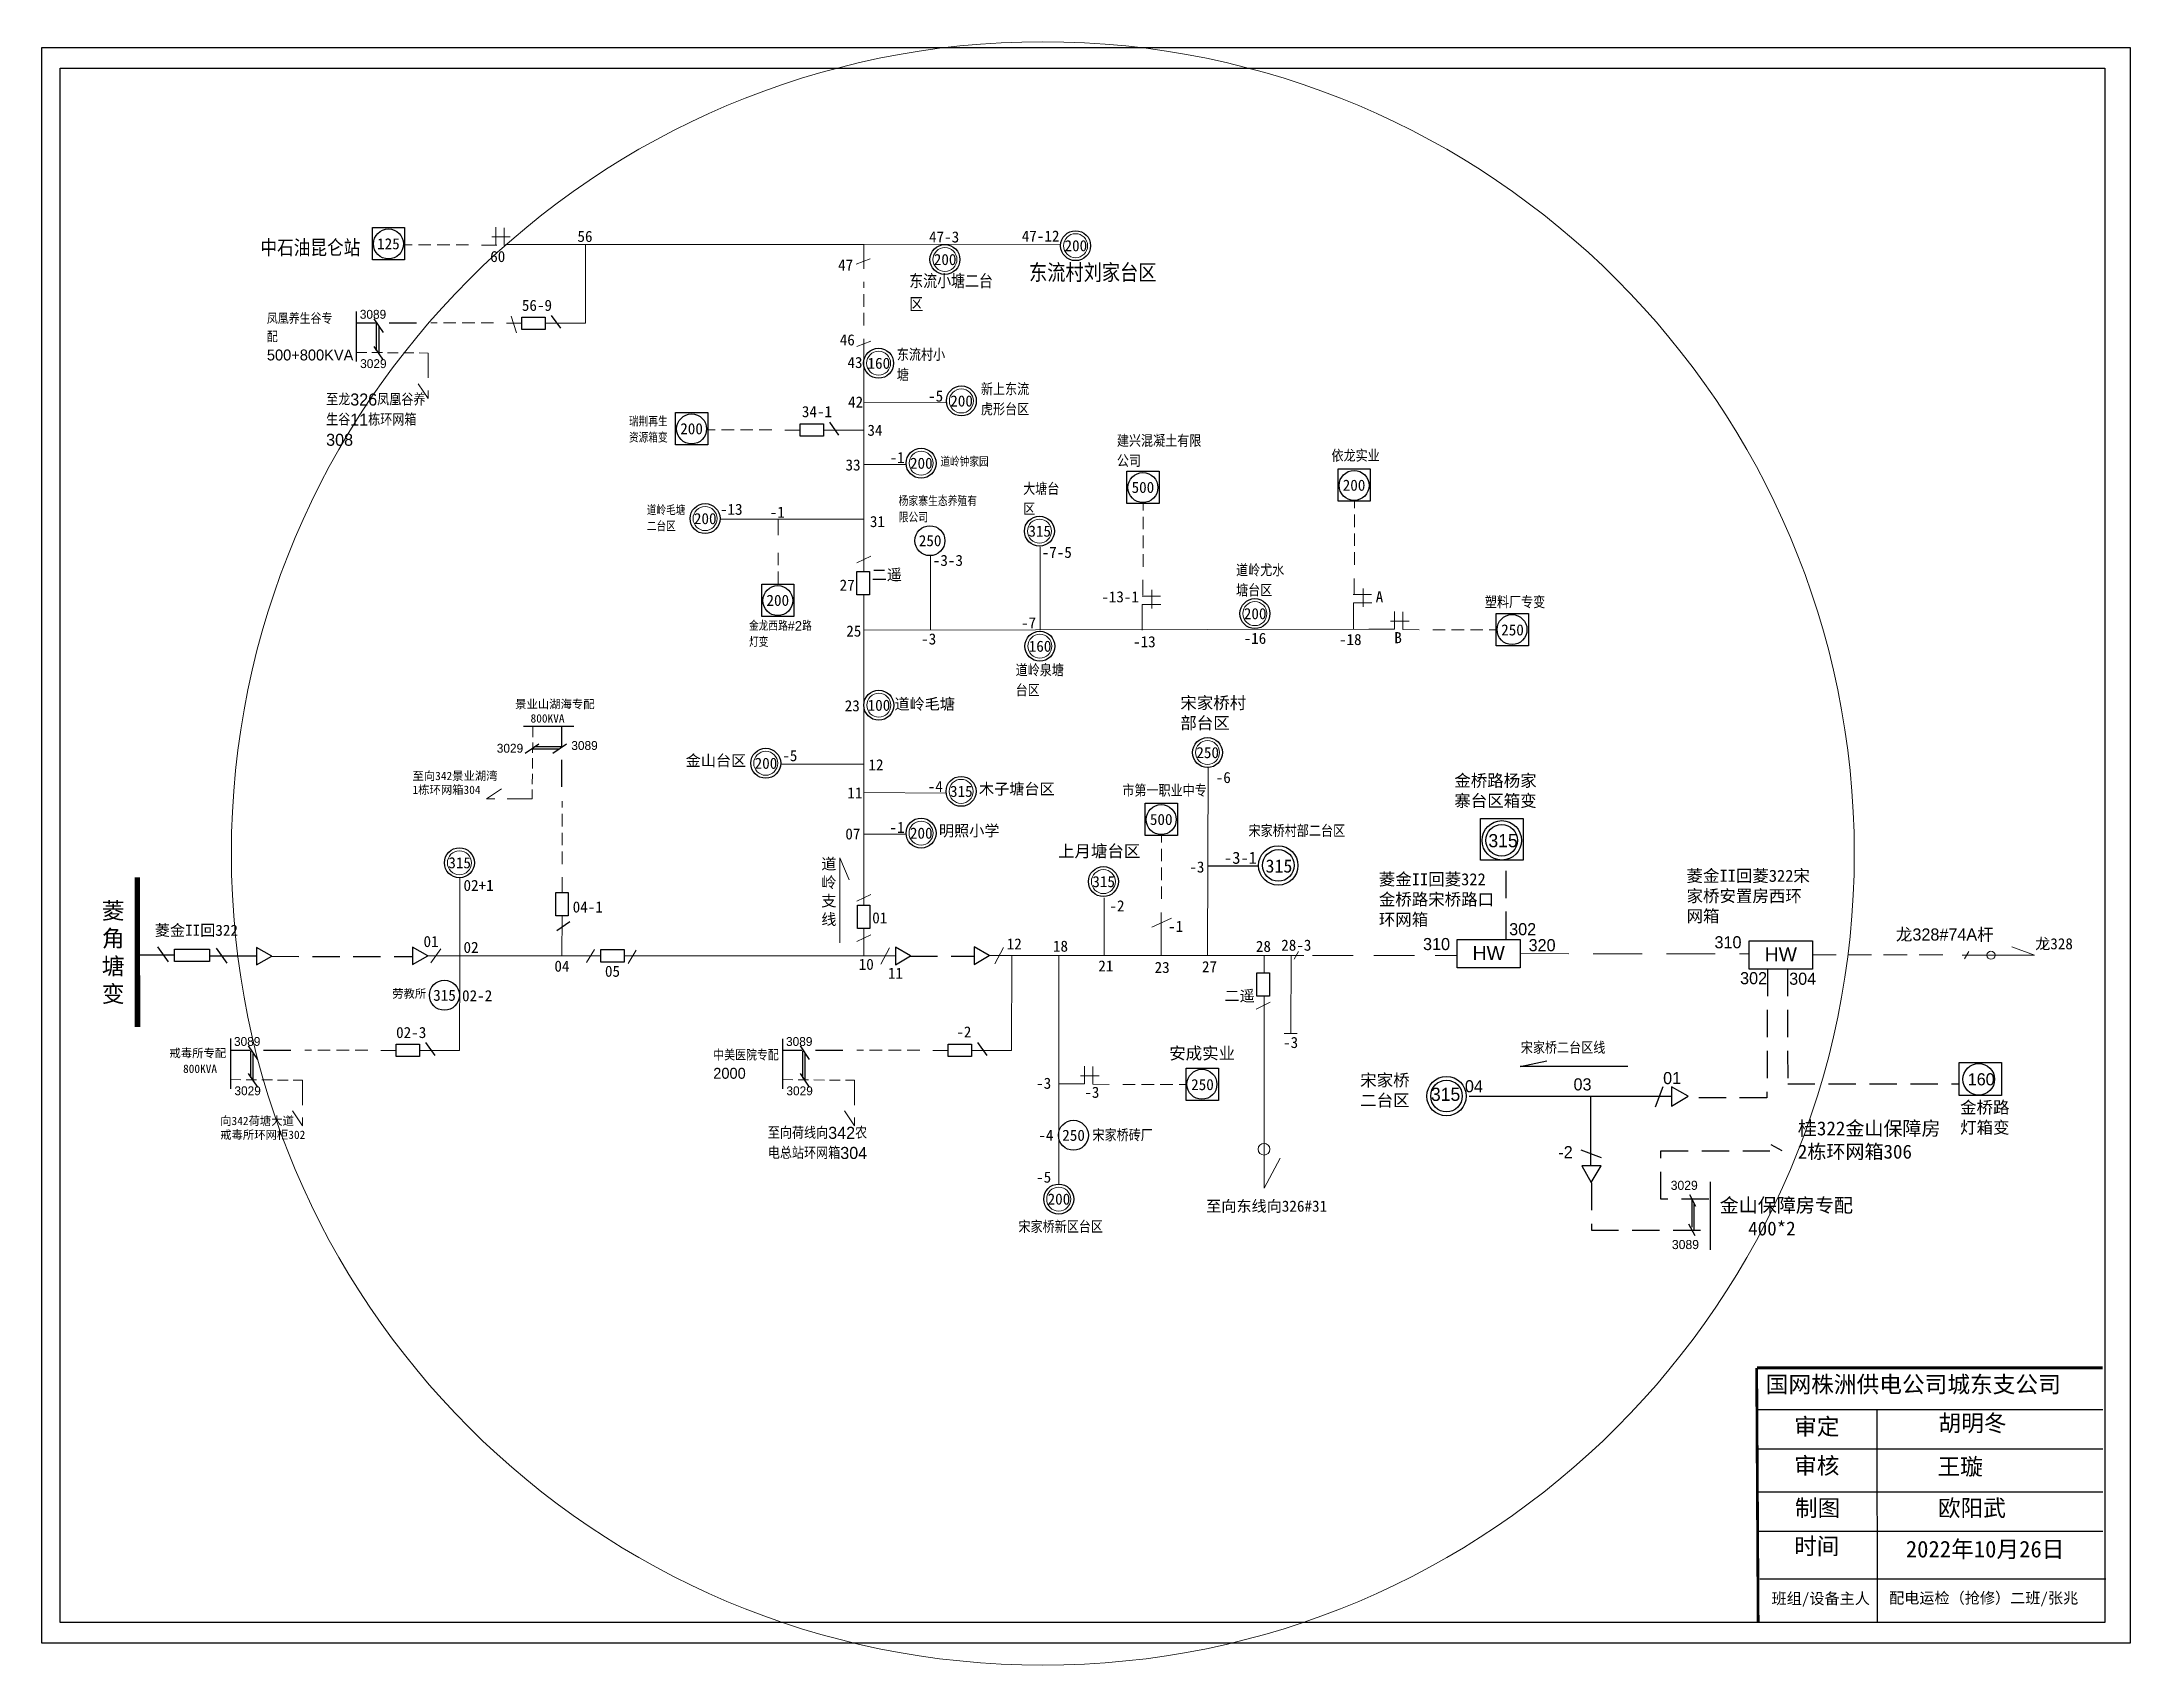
# Model space of a CAD drawing. Extents: x -7 to 370, y -24 to 269.
import ezdxf

# ---------------------------------------------------------------- set-up
doc = ezdxf.new("R2010")
doc.units = 0
doc.header["$LTSCALE"] = 0.774411
doc.linetypes.add('ACAD_ISO02W100', pattern=[15, 12, -3])
doc.linetypes.add('DASHED2', pattern=[9.525, 6.35, -3.175])
doc.layers.get('0').update_dxf_attribs({"linetype": 'CONTINUOUS'})
doc.styles.add('hztxt_txtstyle_0.00_0_0', font='', dxfattribs={"bigfont": 'hztxt.shx'})
doc.styles.add('hztxt_txtstyle_1.74_0_0', font='', dxfattribs={"height": 1.740555, "bigfont": 'hztxt.shx'})
doc.styles.add('hztxt_txtstyle_1.80_0_0', font='', dxfattribs={"height": 1.8, "bigfont": 'hztxt.shx'})
doc.styles.add('hztxt_txtstyle_1.97_0_0', font='', dxfattribs={"height": 1.968954, "bigfont": 'hztxt.shx'})
doc.styles.add('hztxt_txtstyle_1.99_0_0', font='', dxfattribs={"height": 1.9941, "bigfont": 'hztxt.shx'})
doc.styles.add('hztxt_txtstyle_2.18_0_0', font='', dxfattribs={"height": 2.175694, "bigfont": 'hztxt.shx'})
doc.styles.add('hztxt_txtstyle_3.00_0_0', font='', dxfattribs={"height": 3, "bigfont": 'hztxt.shx'})
doc.styles.add('字体', font='simkai_0.ttf', dxfattribs={"height": 2.5})
doc.styles.add('宋', font='', dxfattribs={"height": 2.5})
doc.styles.add('宋体_txtstyle_1.50_0_0', font='SIMSUN.TTC', dxfattribs={"height": 1.5})
doc.styles.add('宋体_txtstyle_150.00_0_0150', font='SIMSUN.TTC', dxfattribs={"height": 150})
doc.styles.add('宋体_txtstyle_2.00_0_0', font='', dxfattribs={"height": 2})
doc.styles.add('宋体_txtstyle_200.00_0_0200', font='', dxfattribs={"height": 200})
doc.styles.add('宋体_txtstyle_3.00_0_0', font='', dxfattribs={"height": 3})
doc.styles.get('hztxt_txtstyle_0.00_0_0').set_extended_font_data('hztxt')
doc.styles.get('hztxt_txtstyle_1.74_0_0').set_extended_font_data('hztxt')
doc.styles.get('hztxt_txtstyle_1.80_0_0').set_extended_font_data('hztxt')
doc.styles.get('hztxt_txtstyle_1.97_0_0').set_extended_font_data('hztxt')
doc.styles.get('hztxt_txtstyle_1.99_0_0').set_extended_font_data('hztxt')
doc.styles.get('hztxt_txtstyle_2.18_0_0').set_extended_font_data('hztxt')
doc.styles.get('hztxt_txtstyle_3.00_0_0').set_extended_font_data('hztxt')
doc.styles.get('宋').set_extended_font_data('SimSun')
doc.styles.get('宋体_txtstyle_2.00_0_0').set_extended_font_data('宋体')
doc.styles.get('宋体_txtstyle_200.00_0_0200').set_extended_font_data('宋体')
doc.styles.get('宋体_txtstyle_3.00_0_0').set_extended_font_data('宋体')

msp = doc.modelspace()

# ---------------------------------------------------------------- linework, layer by layer
at = {"color": 7, "linetype": 'Continuous', "lineweight": 0, "ltscale": 0.656029}
for p, q in [((74.62, 233.77), (77.97, 233.77)), ((193.66, 166.79), (193.66, 170.15)), ((231.74, 167.06), (231.74, 170.42)), ((236.67, 164.53), (240.03, 164.53)), ((180.77, 82.58), (184.12, 82.58))]:
    msp.add_line(p, q, dxfattribs=at)
at = {"color": 7, "linetype": 'Continuous', "lineweight": 0, "ltscale": 1.180852}
for p, q in [((75.35, 235.52), (75.35, 232.33)), ((76.85, 235.42), (76.85, 232.24)), ((191.87, 169.02), (195.18, 169.02)), ((191.91, 162.87), (191.91, 167.52)), ((191.91, 167.52), (195.23, 167.52)), ((229.95, 169.3), (233.26, 169.3)), ((229.99, 163.15), (229.99, 167.8)), ((229.99, 167.8), (233.31, 167.8)), ((237.41, 166.27), (237.41, 163.08)), ((238.9, 166.18), (238.9, 163)), ((232.76, 163.08), (237.41, 163.08)), ((181.5, 84.32), (181.5, 81.14)), ((183, 84.23), (183, 81.05)), ((176.85, 81.14), (181.5, 81.14))]:
    msp.add_line(p, q, dxfattribs=at)
at = {"color": 7, "linetype": 'DASHED2', "lineweight": 0, "ltscale": 0.459751}
for p, q in [((70.44, 232.34), (59.1, 232.34)), ((141.71, 217.79), (141.71, 225.65)), ((74.95, 218.25), (63.62, 218.25)), ((125.1, 199), (113.76, 199)), ((192.08, 174.29), (192.08, 185.62)), ((230.15, 174.68), (230.15, 186.01)), ((126.28, 171.19), (126.28, 177.51)), ((244.28, 162.93), (255.62, 162.93)), ((87.34, 120.72), (87.34, 132.06)), ((195.38, 114.44), (195.38, 125.78)), ((52.28, 87.19), (40.94, 87.19)), ((151.8, 87.18), (140.47, 87.18)), ((188.38, 80.98), (199.72, 80.98))]:
    msp.add_line(p, q, dxfattribs=at)
at = {"color": 7, "linetype": 'Continuous', "lineweight": 0, "ltscale": 0.893756}
for p, q in [((75.54, 232.29), (72.78, 232.29)), ((80.06, 218.2), (77.3, 218.2)), ((130.21, 198.95), (127.45, 198.95)), ((192.03, 169.18), (192.03, 171.94)), ((230.11, 169.46), (230.11, 172.22)), ((238.9, 162.99), (241.82, 162.97)), ((87.29, 115.62), (87.29, 118.38)), ((57.38, 87.14), (54.62, 87.14)), ((156.91, 87.13), (154.15, 87.13)), ((183, 81.05), (185.92, 81.02))]:
    msp.add_line(p, q, dxfattribs=at)
at = {"color": 7, "linetype": 'Continuous', "lineweight": 0, "ltscale": 1.330444}
msp.add_line((141.7, 232.38), (77.09, 232.38), dxfattribs=at)
at = {"color": 7, "linetype": 'Continuous', "lineweight": 0, "ltscale": 0.325972}
msp.add_line((91.51, 218.19), (91.51, 232.38), dxfattribs=at)
at = {"color": 7, "linetype": 'Continuous', "lineweight": 0, "ltscale": 0.201117}
for p, q in [((142.85, 229.8), (140.3, 228.82)), ((142.99, 214.97), (140.43, 213.99))]:
    msp.add_line(p, q, dxfattribs=at)
at = {"color": 7, "linetype": 'Continuous', "lineweight": 0, "ltscale": 0.47896}
for p, q in [((141.7, 232.38), (177.2, 232.44)), ((141.7, 228.01), (141.7, 232.38))]:
    msp.add_line(p, q, dxfattribs=at)
for p, q in [((50.18, 220.33), (50.18, 211.28)), ((53.37, 219.02), (55.03, 216.56)), ((85.35, 219.61), (87.01, 217.3)), ((53.8, 218.16), (53.8, 213.23)), ((54.24, 217.58), (54.24, 212.65)), ((53.37, 214.03), (55.03, 211.57)), ((135.49, 200.36), (137.16, 198.04)), ((89.41, 145.5), (80.36, 145.5)), ((83.11, 142.31), (80.65, 140.64)), ((86.66, 141.44), (81.74, 141.44)), ((87.24, 141.88), (82.32, 141.88)), ((88.11, 142.31), (85.65, 140.64)), ((88.7, 110.33), (86.38, 108.66)), ((27.5, 89.27), (27.5, 80.22)), ((30.69, 87.96), (32.36, 85.5)), ((31.13, 87.09), (31.13, 82.17)), ((62.67, 88.55), (64.34, 86.23)), ((127.03, 89.25), (127.03, 80.2)), ((130.21, 87.95), (131.88, 85.49)), ((130.65, 87.08), (130.65, 82.16)), ((162.2, 88.54), (163.86, 86.22)), ((30.69, 82.97), (32.36, 80.5)), ((31.56, 86.51), (31.56, 81.59)), ((130.21, 82.96), (131.88, 80.49)), ((131.08, 86.5), (131.08, 81.58)), ((279.43, 84.21), (260.07, 84.21)), ((272.72, 78.75), (272.72, 66.46)), ((294.28, 63.47), (294.28, 51.2))]:
    msp.add_line(p, q)
at = {"color": 7, "linetype": 'Continuous', "lineweight": 0, "ltscale": 0.489654}
msp.add_line((78.13, 219.48), (79.11, 216.5), dxfattribs=at)
at = {"linetype": 'DASHED2'}
for p, q in [((61.06, 218.19), (50.21, 218.19)), ((87.28, 134.62), (87.28, 145.47)), ((257.5, 107.23), (257.5, 121.54)), ((304.63, 101.81), (304.53, 78.58)), ((308.22, 101.81), (308.28, 81.13)), ((38.38, 87.13), (27.53, 87.13)), ((137.9, 87.12), (127.06, 87.12)), ((260.07, 84.21), (265.3, 85.34)), ((308.28, 81.13), (339.13, 81.13)), ((304.53, 78.58), (290.15, 78.58)), ((285.41, 60.34), (285.41, 69.06)), ((285.41, 69.06), (307.3, 69.06)), ((307.3, 69.06), (305.27, 70.14)), ((272.88, 63.25), (272.88, 54.73)), ((294.03, 60.34), (285.41, 60.34)), ((290.56, 61.18), (291.68, 59.06)), ((291.01, 60.21), (291.01, 55)), ((291.37, 59.63), (291.37, 54.43)), ((272.88, 54.73), (293.68, 54.73)), ((290.41, 55.9), (291.53, 53.79))]:
    msp.add_line(p, q, dxfattribs=at)
at = {"color": 7, "linetype": 'Continuous', "lineweight": 0, "ltscale": 0.347492}
for p, q in [((91.51, 218.19), (84.26, 218.2)), ((141.65, 198.94), (134.41, 198.95)), ((87.27, 104.17), (87.29, 111.42)), ((68.83, 87.13), (61.59, 87.14)), ((168.36, 87.12), (161.11, 87.13))]:
    msp.add_line(p, q, dxfattribs=at)
at = {"color": 7, "linetype": 'Continuous', "lineweight": 0, "ltscale": 0.670057}
for p, q in [((141.71, 173.46), (141.71, 215.39)), ((141.71, 182.86), (115.89, 182.86))]:
    msp.add_line(p, q, dxfattribs=at)
at = {"color": 7, "linetype": 'DASHED2', "lineweight": 0, "ltscale": 0.384484}
for p, q in [((50.18, 212.94), (63.17, 212.83)), ((82.03, 145.5), (81.91, 132.51)), ((27.5, 81.88), (40.49, 81.76)), ((127.03, 81.87), (140.02, 81.75))]:
    msp.add_line(p, q, dxfattribs=at)
at = {"color": 7, "linetype": 'DASHED2', "lineweight": 0, "ltscale": 0.912867}
for p, q in [((63.17, 212.83), (63.17, 204.61)), ((81.91, 132.51), (73.69, 132.51)), ((40.49, 81.76), (40.49, 73.54)), ((140.02, 81.75), (140.02, 73.53))]:
    msp.add_line(p, q, dxfattribs=at)
at = {"color": 7, "linetype": 'Continuous', "lineweight": 0, "ltscale": 0.879747}
for p, q in [((63.17, 204.61), (61.37, 207.3)), ((73.69, 132.51), (76.39, 134.31)), ((40.49, 73.54), (38.69, 76.24)), ((140.02, 73.53), (138.21, 76.23))]:
    msp.add_line(p, q, dxfattribs=at)
at = {"color": 7, "linetype": 'Continuous', "lineweight": 0, "ltscale": 0.693678}
for p, q in [((141.78, 203.98), (156.62, 203.86)), ((141.72, 192.76), (149.41, 192.76)), ((141.73, 133.62), (156.57, 133.49)), ((141.71, 126.09), (149.4, 126.09))]:
    msp.add_line(p, q, dxfattribs=at)
at = {"color": 7, "linetype": 'Continuous', "lineweight": 0, "ltscale": 0.620423}
msp.add_line((126.25, 180), (126.25, 182.86), dxfattribs=at)
at = {"color": 7, "linetype": 'Continuous', "lineweight": 0, "ltscale": 0.826407}
msp.add_line((173.5, 162.87), (173.5, 177.93), dxfattribs=at)
at = {"color": 7, "linetype": 'Continuous', "lineweight": 0, "ltscale": 0.809106}
for p, q in [((142.97, 176.24), (140.46, 175.02)), ((142.94, 115.25), (140.43, 114.04)), ((142.97, 107.99), (140.46, 106.78)), ((214.98, 95.82), (212.47, 94.6))]:
    msp.add_line(p, q, dxfattribs=at)
at = {"color": 7, "linetype": 'Continuous', "lineweight": 0, "ltscale": 1.311404}
for p, q in [((153.75, 162.87), (153.75, 176.38)), ((141.71, 162.87), (234.56, 163.09))]:
    msp.add_line(p, q, dxfattribs=at)
at = {"color": 7, "linetype": 'Continuous', "lineweight": 0, "ltscale": 0.291278}
msp.add_line((141.71, 113.31), (141.71, 169.26), dxfattribs=at)
at = {"color": 7, "linetype": 'Continuous', "lineweight": 0, "ltscale": 0.917773}
msp.add_line((141.71, 138.71), (126.77, 138.71), dxfattribs=at)
at = {"color": 7, "linetype": 'Continuous', "lineweight": 0, "ltscale": 1.321501}
for p, q in [((203.67, 104.23), (203.8, 138.18)), ((185.04, 104.23), (185.04, 114.66)), ((197.19, 110.95), (193.63, 109.37)), ((195.34, 104.23), (195.34, 112.01)), ((176.84, 104.23), (176.84, 63.11)), ((213.86, 104.23), (213.86, 101.14)), ((213.86, 62.32), (216.77, 67.74))]:
    msp.add_line(p, q, dxfattribs=at)
at = {"color": 7, "linetype": 'Continuous', "lineweight": 0, "ltscale": 1.132974}
for q in [(137.39, 106.54), (139.09, 117.88)]:
    msp.add_line((137.39, 121.84), q, dxfattribs=at)
at = {"color": 7, "linetype": 'Continuous', "lineweight": 0, "ltscale": 0.90464}
for p, q in [((68.88, 104.18), (68.88, 118.16)), ((68.88, 104.18), (68.83, 87.13)), ((168.4, 104.17), (168.36, 87.12))]:
    msp.add_line(p, q, dxfattribs=at)
at = {"linetype": 'ByBlock'}
msp.add_line((203.73, 120.39), (212.77, 120.39), dxfattribs=at)
at = {"color": 0, "linetype": 'Continuous'}
for p, q in [((14.37, 105.8), (16.29, 103.11)), ((24.94, 105.55), (26.87, 102.86)), ((32.2, 104.15), (23.68, 104.15)), ((302.72, 22.41), (365.08, 22.41)), ((324.36, 22.4), (324.4, -15.93)), ((302.72, 15.31), (365.08, 15.31)), ((302.72, 7.56), (365.08, 7.56)), ((302.72, 0.46), (365.08, 0.46)), ((303.27, -8.12), (365.63, -8.12))]:
    msp.add_line(p, q, dxfattribs=at)
at = {"color": 7, "linetype": 'Continuous', "lineweight": 0, "ltscale": 1.055172}
for p, q in [((65.44, 105.44), (63.64, 102.91)), ((63.07, 104.18), (94.28, 104.18))]:
    msp.add_line(p, q, dxfattribs=at)
at = {"color": 7, "linetype": 'Continuous', "lineweight": 0, "ltscale": 4.85222}
msp.add_line((141.71, 104.18), (141.71, 109.11), dxfattribs=at)
at = {"color": 7, "linetype": 'Continuous', "lineweight": 0, "ltscale": 0.465781}
for p, q in [((146.34, 105.64), (144.75, 102.71)), ((166.9, 105.71), (165.32, 102.77))]:
    msp.add_line(p, q, dxfattribs=at)
at = {"color": 7, "linetype": 'Continuous', "lineweight": 0, "ltscale": 0.30415}
for p, q in [((352.76, 104.3), (348.66, 105.78)), ((339.73, 104.3), (352.76, 104.3))]:
    msp.add_line(p, q, dxfattribs=at)
at = {"color": 0, "linetype": 'ACAD_ISO02W100'}
msp.add_line((17.32, 104.3), (10.73, 104.31), dxfattribs=at)
at = {"color": 0, "linetype": 'DASHED2'}
for p, q in [((34.91, 104.1), (60.33, 104.04)), ((150.1, 104.15), (161.62, 104.12))]:
    msp.add_line(p, q, dxfattribs=at)
at = {"color": 7, "linetype": 'Continuous', "lineweight": 0, "ltscale": 0.679155}
for p, q in [((93.15, 105.34), (91.73, 102.97)), ((98.49, 104.18), (147.41, 104.17)), ((100.66, 105.18), (99.23, 102.8))]:
    msp.add_line(p, q, dxfattribs=at)
at = {"color": 7, "linetype": 'Continuous', "lineweight": 0, "ltscale": 3.081264}
msp.add_line((164.3, 104.23), (221.05, 104.23), dxfattribs=at)
at = {"color": 7, "linetype": 'Continuous', "lineweight": 0, "ltscale": 0.194269}
msp.add_line((218.76, 104.23), (218.67, 90.28), dxfattribs=at)
at = {"color": 7, "linetype": 'Continuous', "lineweight": 0, "ltscale": 0.349683}
for p, q in [((220.05, 104.97), (219.28, 103.6)), ((340.92, 104.98), (340.15, 103.62))]:
    msp.add_line(p, q, dxfattribs=at)
at = {"color": 7, "linetype": 'DASHED2', "lineweight": 0, "ltscale": 1.498986}
msp.add_line((222.58, 104.23), (248.61, 104.23), dxfattribs=at)
at = {"color": 7, "linetype": 'DASHED2', "lineweight": 0, "ltscale": 1.785804}
msp.add_line((260.06, 104.58), (301.32, 104.55), dxfattribs=at)
at = {"color": 7, "linetype": 'DASHED2', "lineweight": 0, "ltscale": 0.868765}
msp.add_line((312.73, 104.35), (337.98, 104.35), dxfattribs=at)
at = {"color": 7, "linetype": 'Continuous', "lineweight": 0, "ltscale": 0.407871}
msp.add_line((213.86, 96.94), (213.86, 62.32), dxfattribs=at)
at = {"color": 7, "linetype": 'Continuous', "lineweight": 0, "ltscale": 0.899392}
msp.add_line((217.5, 90.19), (219.84, 90.19), dxfattribs=at)
at = {"linetype": 'Continuous'}
for p, q in [((284.46, 76.97), (285.84, 80.66)), ((250.85, 78.91), (287.32, 78.91)), ((270.99, 69.2), (274.67, 67.82))]:
    msp.add_line(p, q, dxfattribs=at)
at = {"color": 0, "lineweight": -3}
for points in [[(-6.51, 267.92), (370.03, 267.92), (370.03, -19.69), (-6.51, -19.69)], [(-3.19, 264.19), (365.47, 264.19), (365.47, -15.96), (-3.19, -15.96)]]:
    msp.add_lwpolyline(points, close=True, dxfattribs=at)
at = {"linetype": 'Continuous'}
for points in [[(53.1, 235.45), (58.91, 235.45), (58.91, 229.65), (53.1, 229.65)], [(107.76, 202.11), (113.57, 202.11), (113.57, 196.31), (107.76, 196.31)], [(189.14, 191.54), (194.95, 191.54), (194.95, 185.74), (189.14, 185.74)], [(227.2, 191.93), (233.01, 191.93), (233.01, 186.13), (227.2, 186.13)], [(123.3, 171.18), (129.11, 171.18), (129.11, 165.37), (123.3, 165.37)], [(261.54, 165.87), (261.54, 160.06), (255.73, 160.06), (255.73, 165.87)], [(192.44, 131.7), (198.25, 131.7), (198.25, 125.89), (192.44, 125.89)], [(252.88, 128.94), (260.6, 128.94), (260.6, 121.41), (252.88, 121.41)], [(205.64, 83.93), (205.64, 78.11), (199.83, 78.11), (199.83, 83.93)]]:
    msp.add_lwpolyline(points, close=True, dxfattribs=at)
for points in [[(80.06, 219.32), (84.26, 219.32), (84.26, 217.08), (80.06, 217.08)], [(130.21, 200.07), (134.41, 200.07), (134.41, 197.83), (130.21, 197.83)], [(142.71, 173.46), (142.71, 169.26), (140.47, 169.26), (140.47, 173.46)], [(88.41, 115.62), (88.41, 111.42), (86.16, 111.42), (86.16, 115.62)], [(142.8, 113.31), (142.8, 109.11), (140.56, 109.11), (140.56, 113.31)], [(248.66, 107.11), (260.06, 107.11), (260.06, 102.05), (248.66, 102.05)], [(301.32, 106.88), (312.73, 106.88), (312.73, 101.81), (301.32, 101.81)], [(94.28, 105.31), (98.49, 105.31), (98.49, 103.07), (94.28, 103.07)], [(214.82, 101.14), (214.82, 96.94), (212.57, 96.94), (212.57, 101.14)], [(57.38, 88.26), (61.59, 88.26), (61.59, 86.02), (57.38, 86.02)], [(156.91, 88.25), (161.11, 88.25), (161.11, 86.01), (156.91, 86.01)], [(290.34, 78.86), (287.32, 80.6), (287.32, 77.11)], [(272.87, 63.33), (274.62, 66.35), (271.13, 66.35)]]:
    msp.add_lwpolyline(points, close=True)
at = {"color": 0, "linetype": 'Continuous'}
for points, const_width in [([(10.72, 118.32), (10.74, 91.34)], 1), ([(302.68, 29.92), (302.95, -15.93)], 0.5), ([(302.72, 29.92), (365.08, 29.92)], 0.5)]:
    msp.add_lwpolyline(points, dxfattribs=dict(at, const_width=const_width))
at = {"color": 0, "linetype": 'DASHED2'}
for points in [[(34.95, 104.12), (32.21, 105.7), (32.21, 102.54)], [(63.07, 104.18), (60.33, 105.76), (60.33, 102.6)], [(150.14, 104.17), (147.41, 105.75), (147.41, 102.59)], [(164.3, 104.23), (161.57, 105.81), (161.57, 102.65)]]:
    msp.add_lwpolyline(points, close=True, dxfattribs=at)
at = {"color": 0, "linetype": 'Continuous'}
for points in [[(17.45, 105.38), (23.71, 105.38), (23.71, 103.16), (17.45, 103.16)], [(339.21, 84.95), (346.84, 84.95), (346.84, 79.03), (339.21, 79.03)]]:
    msp.add_lwpolyline(points, close=True, dxfattribs=at)
at = {"color": 12, "linetype": 'Continuous', "lineweight": 0, "ltscale": 3.8851, "true_color": 0xc00000}
msp.add_circle((173.98, 122.63), 146.3, dxfattribs=at)
for centre, radius in [((56, 232.49), 2.7), ((179.89, 232.18), 2.7), ((156.33, 229.69), 2.7), ((144.37, 210.99), 2.7), ((159.29, 204.19), 2.7), ((110.66, 199.15), 2.7), ((152.03, 192.97), 2.7), ((192.03, 188.58), 2.7), ((230.1, 188.97), 2.7), ((113.08, 182.99), 2.7), ((153.62, 179.01), 2.7), ((173.37, 180.73), 2.7), ((126.2, 168.21), 2.7), ((212.22, 165.86), 2.7), ((173.44, 159.99), 2.7), ((258.57, 162.98), 2.7), ((144.4, 149.35), 2.7), ((203.67, 140.82), 2.7), ((124.02, 138.89), 2.7), ((159.24, 133.83), 2.7), ((152.02, 126.3), 2.7), ((195.33, 128.73), 2.7), ((256.72, 125), 2.85), ((68.79, 120.96), 2.7), ((184.9, 117.56), 2.7), ((66.08, 97.08), 2.7), ((202.67, 81.03), 2.7), ((246.76, 78.9), 2.85), ((179.49, 71.84), 2.7), ((176.84, 60.34), 2.7)]:
    msp.add_circle(centre, radius)
at = {"color": 7, "linetype": 'Continuous', "lineweight": 0, "ltscale": 0.761101}
for centre in [(179.89, 232.18), (156.33, 229.69), (144.37, 210.99), (159.29, 204.19), (152.03, 192.97), (113.08, 182.99), (173.37, 180.73), (212.22, 165.86), (173.44, 159.99), (144.4, 149.35), (124.02, 138.89), (203.67, 140.82), (159.24, 133.83), (152.02, 126.3), (68.79, 120.96), (184.9, 117.56), (176.84, 60.34)]:
    msp.add_circle(centre, 2.16, dxfattribs=at)
at = {"linetype": 'Continuous'}
for centre in [(256.72, 125), (246.76, 78.9)]:
    msp.add_circle(centre, 3.55, dxfattribs=at)
at = {"color": 0, "linetype": 'Continuous'}
msp.add_circle((216.43, 120.47), 3.55, dxfattribs=at)
at = {"color": 0}
for centre in [(216.43, 120.47), (342.73, 81.93)]:
    msp.add_circle(centre, 2.85, dxfattribs=at)
at = {"color": 7, "linetype": 'Continuous', "lineweight": 0, "ltscale": 0.724331}
msp.add_circle((344.93, 104.3), 0.723, dxfattribs=at)
at = {"color": 7, "linetype": 'Continuous', "lineweight": 0, "ltscale": 1.321501}
msp.add_circle((213.86, 69.33), 1.06, dxfattribs=at)

# ---------------------------------------------------------------- texts
at = {"color": 7, "attachment_point": 1}
for s, insert, char_height, width, style in [('中石油昆仑站', (32.92, 233.25), 3, 29.5504, 'hztxt_txtstyle_3.00_0_0'), ('东流小塘二台区', (149.89, 227.01), 2.516, 15.3636, 'hztxt_txtstyle_0.00_0_0'), ('凤凰养生谷专配500+800KVA', (34.08, 220.03), 1.969, 13.2906, 'hztxt_txtstyle_1.97_0_0'), ('3089', (50.83, 220.61), 1.6, 9.2023, 'hztxt_txtstyle_0.00_0_0'), ('3029', (50.9, 211.72), 1.6, 9.2023, 'hztxt_txtstyle_0.00_0_0'), ('3029', (75.53, 142.4), 1.6, 9.2023, 'hztxt_txtstyle_0.00_0_0'), ('3089', (88.97, 142.89), 1.6, 9.2023, 'hztxt_txtstyle_0.00_0_0'), ('3089', (28.15, 89.55), 1.6, 9.2023, 'hztxt_txtstyle_0.00_0_0'), ('中美医院专配2000', (114.56, 87.28), 1.969, 13.2906, 'hztxt_txtstyle_1.80_0_0'), ('3089', (127.68, 89.54), 1.6, 9.2023, 'hztxt_txtstyle_0.00_0_0'), ('3029', (28.23, 80.66), 1.6, 9.2023, 'hztxt_txtstyle_0.00_0_0'), ('3029', (127.75, 80.65), 1.6, 9.2023, 'hztxt_txtstyle_0.00_0_0'), ('{\\fSimSun|b0|i0|c134|p2;桂322金山保障房2栋环网箱306}', (310.11, 74.34), 2.5159, 25.8199, 'hztxt_txtstyle_0.00_0_0'), ('{\\fSimSun|b0|i0|c134|p2;金山保障房专配\\P   400*2}', (296.02, 60.49), 2.5159, 25.8199, 'hztxt_txtstyle_0.00_0_0')]:
    msp.add_mtext(s, dxfattribs=dict(at, insert=insert, char_height=char_height, width=width, style=style))
at = {"attachment_point": 1}
for s, insert, char_height, width, style in [('125', (53.95, 233.53), 2, 4.6903, '宋体_txtstyle_2.00_0_0'), ('东流村小塘', (147.66, 213.59), 2.176, 9.2436, 'hztxt_txtstyle_0.00_0_0'), ('新上东流虎形台区', (162.82, 207.38), 2.176, 9.2436, 'hztxt_txtstyle_1.99_0_0'), ('瑞荆再生^M^J资源箱变', (99.37, 201.34), 1.7406, 12.2537, 'hztxt_txtstyle_1.74_0_0'), ('200', (108.61, 200.19), 2, 4.6903, '宋体_txtstyle_2.00_0_0'), ('道岭钟家园', (155.51, 194.09), 1.741, 12.2537, 'hztxt_txtstyle_0.00_0_0'), ('大塘台区', (170.44, 189.42), 2.176, 7.6078, 'hztxt_txtstyle_0.00_0_0'), ('500', (189.98, 189.62), 2, 4.6903, '宋体_txtstyle_2.00_0_0'), ('200', (228.05, 190.01), 2, 4.6903, '宋体_txtstyle_2.00_0_0'), ('道岭毛塘^M^J二台区', (102.58, 185.36), 1.7406, 12.2537, 'hztxt_txtstyle_1.74_0_0'), ('杨家寨生态养殖有限公司', (147.98, 187.01), 1.7682, 14.1266, 'hztxt_txtstyle_0.00_0_0'), ('道岭尤水\\P塘台区', (208.82, 174.75), 2.176, 20.0559, 'hztxt_txtstyle_0.00_0_0'), ('200', (124.15, 169.26), 2, 4.6903, '宋体_txtstyle_2.00_0_0'), ('金龙西路#2路灯变', (121.01, 164.51), 1.741, 12.2537, 'hztxt_txtstyle_1.74_0_0'), ('250', (256.62, 163.93), 2, 4.6903, '宋体_txtstyle_2.00_0_0'), ('道岭泉塘台区', (169.07, 156.73), 2.176, 9.3584, 'hztxt_txtstyle_0.00_0_0'), ('{\\fSimSun|b0|i0|c134|p2;宋家桥村部台区}', (198.77, 150.87), 2.1757, 12.1816, 'hztxt_txtstyle_0.00_0_0'), ('{\\fSimSun|b0|i0|c134|p2;金桥路杨家寨台区箱变}', (248.17, 136.86), 2.1757, 16.2262, 'hztxt_txtstyle_0.00_0_0'), ('市第一职业中专', (188.31, 135.04), 2.176, 22.7912, 'hztxt_txtstyle_0.00_0_0'), ('500', (193.28, 129.77), 2, 4.6903, '宋体_txtstyle_2.00_0_0'), ('{\\fSimSun|b0|i0|c134|p2;上月塘台区}', (176.72, 124.15), 2.1757, 15.5811, 'hztxt_txtstyle_0.00_0_0'), ('宋家桥村部二台区', (211.07, 127.77), 2.176, 32.5048, 'hztxt_txtstyle_0.00_0_0'), ('{\\fSimSun|b0|i0|c134|p2;-3-1}', (206.64, 122.95), 2.1813, 4.588, 'hztxt_txtstyle_0.00_0_0'), ('{\\fSimSun|b0|i0|c134|p2;菱金II回菱322{\\fSimSun|b0|i0|c134|p2;金桥路宋桥路口环网箱}', (234.56, 119.07), 2.1757, 22.0807, 'hztxt_txtstyle_2.18_0_0'), ('{\\fSimSun|b0|i0|c134|p2;菱金II回菱322{\\fSimSun|b0|i0|c134|p2;宋家桥安置房西环网箱}', (290.04, 119.7), 2.1757, 22.6379, 'hztxt_txtstyle_2.18_0_0'), ('302', (258.06, 110.08), 2.181, 4.588, 'hztxt_txtstyle_0.00_0_0'), ('{\\fSimSun|b0|i0|c134|p2;龙}328#74A{\\fSimSun|b0|i0|c134|p2;杆}', (327.78, 109.12), 2.1813, 22.7707, 'hztxt_txtstyle_1.99_0_0'), ('310', (242.53, 107.4), 2.181, 4.588, 'hztxt_txtstyle_0.00_0_0'), ('320', (261.56, 107.2), 2.181, 4.588, 'hztxt_txtstyle_0.00_0_0'), ('310', (295.08, 107.72), 2.181, 4.588, 'hztxt_txtstyle_0.00_0_0'), ('302', (299.69, 101.25), 2.181, 4.588, 'hztxt_txtstyle_0.00_0_0'), ('304', (308.54, 101.15), 2.181, 4.588, 'hztxt_txtstyle_0.00_0_0'), ('{\\fSimSun|b0|i0|c134|p2;安成实业}', (196.77, 87.71), 2.1757, 22.7912, 'hztxt_txtstyle_0.00_0_0'), ('宋家桥二台区线', (260.16, 88.69), 2.176, 30.0339, 'hztxt_txtstyle_0.00_0_0'), ('{\\fSimSun|b0|i0|c134|p2;宋家桥二台区}', (231.2, 82.86), 2.1757, 10.2837, 'hztxt_txtstyle_0.00_0_0'), ('01', (285.82, 83.24), 2.181, 4.588, 'hztxt_txtstyle_2.18_0_0'), ('250', (200.72, 81.98), 2, 4.6903, '宋体_txtstyle_2.00_0_0'), ('04', (250.08, 81.77), 2.181, 4.588, 'hztxt_txtstyle_2.18_0_0'), ('03', (269.66, 82.11), 2.181, 4.588, 'hztxt_txtstyle_2.18_0_0'), ('{\\fSimSun|b0|i0|c134|p2;金桥路灯箱变}', (339.36, 77.96), 2.1757, 10.2837, 'hztxt_txtstyle_0.00_0_0'), ('宋家桥砖厂', (182.93, 72.92), 2.176, 15.5811, 'hztxt_txtstyle_0.00_0_0'), ('-2', (266.92, 69.89), 2.181, 4.588, 'hztxt_txtstyle_2.18_0_0'), ('3029', (287.18, 63.64), 1.641, 4.588, 'hztxt_txtstyle_0.00_0_0'), ('宋家桥新区台区', (169.58, 56.41), 2.176, 32.5048, 'hztxt_txtstyle_0.00_0_0'), ('3089', (287.4, 52.97), 1.641, 4.588, 'hztxt_txtstyle_0.00_0_0')]:
    msp.add_mtext(s, dxfattribs=dict(at, insert=insert, char_height=char_height, width=width, style=style))
at = {"color": 7, "linetype": 'Continuous', "lineweight": 0, "ltscale": 0.098639, "char_height": 2, "attachment_point": 1, "style": '宋体_txtstyle_2.00_0_0'}
for s, insert in [('56', (90.07, 234.86)), ('47-3', (153.46, 234.76)), ('47-12', (170.18, 234.91)), ('60', (74.34, 231.23)), ('47', (137.06, 229.69)), ('46', (137.36, 216.21)), ('43', (138.75, 212.13)), ('42', (138.86, 205)), ('-5', (153.29, 206.08)), ('34-1', (130.53, 203.27)), ('34', (142.35, 199.92)), ('33', (138.4, 193.66)), ('-1', (146.35, 195.01)), ('-13', (115.76, 185.67)), ('-1', (124.73, 185.16)), ('31', (142.8, 183.46)), ('-7-5', (173.77, 177.91)), ('-3-3', (154.14, 176.46)), ('27', (137.34, 172)), ('-13-1', (184.51, 169.9)), ('A', (233.99, 169.9)), ('25', (138.54, 163.72)), ('-3', (152.04, 162.3)), ('-7', (170.04, 165.2)), ('-16', (210.18, 162.41)), ('-18', (227.37, 162.2)), ('B', (237.35, 162.53)), ('-13', (190.24, 161.8)), ('23', (138.26, 150.26)), ('-5', (127, 141.27)), ('12', (142.54, 139.62)), ('-4', (153.24, 135.72)), ('-6', (205.15, 137.33)), ('11', (138.73, 134.56)), ('-1', (146.34, 128.34)), ('07', (138.37, 127.16)), ('-3', (200.39, 121.2)), ('02+1', (69.53, 117.88)), ('04-1', (89.21, 113.99)), ('-2', (185.99, 114.2)), ('01', (143.22, 112.04)), ('-1', (196.56, 110.5)), ('01', (62.32, 107.77)), ('02', (69.53, 106.71)), ('12', (167.47, 107.33)), ('18', (175.8, 106.93)), ('28', (212.39, 106.89)), ('28-3', (216.96, 107.11)), ('04', (85.92, 103.33)), ('05', (95.03, 102.41)), ('10', (140.78, 103.66)), ('11', (146.04, 102.06)), ('21', (183.98, 103.36)), ('23', (194.13, 103.1)), ('27', (202.67, 103.23)), ('02-2', (69.27, 98)), ('-2', (158.37, 91.47)), ('-3', (217.29, 89.57)), ('-3', (172.77, 82.22)), ('-3', (181.45, 80.59)), ('-4', (173.17, 72.84)), ('-5', (172.77, 65.3))]:
    msp.add_mtext(s, dxfattribs=dict(at, insert=insert))
at = {"color": 7, "linetype": 'Continuous', "lineweight": 0, "ltscale": 1.03547, "char_height": 2, "attachment_point": 1, "style": '宋体_txtstyle_2.00_0_0'}
for s, insert in [('200', (154.32, 230.69)), ('200', (177.89, 233.18)), ('160', (142.37, 211.99)), ('200', (157.29, 205.19)), ('200', (150.03, 193.97)), ('200', (111.07, 183.99)), ('315', (171.37, 181.73)), ('250', (151.62, 180.01)), ('200', (210.22, 166.86)), ('160', (171.44, 160.99)), ('100', (142.39, 150.35)), ('200', (122.02, 139.89)), ('250', (201.66, 141.82)), ('315', (157.24, 134.83)), ('200', (150.02, 127.3)), ('315', (66.79, 121.96)), ('315', (182.9, 118.56)), ('315', (64.07, 98.08)), ('250', (177.48, 72.84)), ('200', (174.84, 61.34))]:
    msp.add_mtext(s, dxfattribs=dict(at, insert=insert))
at = {"color": 7, "linetype": 'DASHED2', "lineweight": 0, "ltscale": 1.134872, "insert": (171.5, 228.89), "char_height": 3.282, "attachment_point": 1, "style": 'hztxt_txtstyle_3.00_0_0'}
msp.add_mtext('东流村刘家台区', dxfattribs=at)
at = {"color": 7, "linetype": 'DASHED2', "lineweight": 0, "ltscale": 1.408746, "char_height": 2, "attachment_point": 1, "style": '宋体_txtstyle_2.00_0_0'}
for s, insert in [('56-9', (80.05, 222.43)), ('02-3', (57.38, 91.37))]:
    msp.add_mtext(s, dxfattribs=dict(at, insert=insert))
at = {"color": 2, "true_color": 0xffff00, "char_height": 2.1757, "width": 18.1998, "attachment_point": 1, "style": 'hztxt_txtstyle_2.18_0_0'}
for s, insert in [('至龙326凤凰谷养生谷11栋环网箱308', (44.76, 205.54)), ('至向荷线向342农电总站环网箱304', (124.4, 73.37))]:
    msp.add_mtext(s, dxfattribs=dict(at, insert=insert))
at = {"color": 0, "attachment_point": 1, "style": 'hztxt_txtstyle_0.00_0_0'}
for s, insert, char_height, width in [('建兴混凝土有限公司', (187.33, 198.08), 2.176, 15.5811), ('依龙实业', (226.02, 195.39), 2.176, 15.5811), ('塑料厂专变', (253.68, 169), 2.176, 15.5811), ('160', (340.73, 83.02), 2.181, 4.588)]:
    msp.add_mtext(s, dxfattribs=dict(at, insert=insert, char_height=char_height, width=width))
at = {"color": 2, "linetype": 'Continuous', "lineweight": 0, "ltscale": 0.670057, "true_color": 0xffff00, "insert": (143.12, 173.89), "char_height": 2, "attachment_point": 1, "style": '宋体_txtstyle_200.00_0_0200'}
msp.add_mtext('二遥', dxfattribs=at)
at = {"color": 7, "linetype": 'Continuous', "lineweight": 0, "ltscale": 0.917773, "char_height": 2, "attachment_point": 1, "style": '宋体_txtstyle_200.00_0_0200'}
for s, insert in [('道岭毛塘', (147.23, 150.58)), ('金山台区', (109.59, 140.38))]:
    msp.add_mtext(s, dxfattribs=dict(at, insert=insert))
at = {"color": 7, "linetype": 'Continuous', "lineweight": 0, "ltscale": 1.22248, "insert": (78.84, 150.3), "char_height": 1.5, "attachment_point": 1, "style": '宋体_txtstyle_150.00_0_0150'}
msp.add_mtext('景业山湖海专配', dxfattribs=at)
at = {"color": 7, "linetype": 'Continuous', "lineweight": 0, "ltscale": 0.598741, "char_height": 1.5, "attachment_point": 1}
for s, insert, style in [('800KVA', (81.62, 147.73), '宋体_txtstyle_150.00_0_0150'), ('劳教所', (56.67, 98.11), '宋体_txtstyle_1.50_0_0'), ('戒毒所专配', (16.51, 87.4), '宋体_txtstyle_1.50_0_0'), ('800KVA', (18.97, 84.58), '宋体_txtstyle_150.00_0_0150')]:
    msp.add_mtext(s, dxfattribs=dict(at, insert=insert, style=style))
at = {"color": 2, "linetype": 'Continuous', "lineweight": 0, "ltscale": 1.22248, "true_color": 0xffff00, "insert": (60.33, 137.36), "char_height": 1.5, "attachment_point": 1, "style": '宋体_txtstyle_1.50_0_0'}
msp.add_mtext('至向342景业湖湾^M^J1栋环网箱304', dxfattribs=at)
at = {"color": 7, "linetype": 'Continuous', "lineweight": 0, "ltscale": 0.693678, "char_height": 2, "attachment_point": 1, "style": '宋体_txtstyle_2.00_0_0'}
for s, insert in [('木子塘台区', (162.47, 135.27)), ('明照小学', (155.25, 127.74))]:
    msp.add_mtext(s, dxfattribs=dict(at, insert=insert))
at = {"color": 7, "linetype": 'Continuous', "attachment_point": 1}
for s, insert, char_height, width, style in [('315', (254.31, 126.13), 2.371, 5.232, 'hztxt_txtstyle_0.00_0_0'), ('菱金II回322', (13.88, 109.79), 2, 24.7816, '宋体_txtstyle_2.00_0_0'), ('{\\fArial|b0|i0|c0|p32;HW}', (251.46, 105.96), 2.5, 10.9804, '字体'), ('{\\fArial|b0|i0|c0|p32;HW}', (304.13, 105.72), 2.5, 10.9804, '字体'), ('315', (243.95, 80.41), 2.371, 5.232, 'hztxt_txtstyle_0.00_0_0'), ('国网株洲供电公司城东支公司', (304.32, 28.45), 3, 82.0179, '宋体_txtstyle_3.00_0_0'), ('胡明冬', (335.46, 21.47), 3, 23.4615, '宋体_txtstyle_3.00_0_0'), ('王璇', (335.29, 13.63), 3, 33.0539, '宋体_txtstyle_3.00_0_0'), ('欧阳武', (335.35, 6.17), 3, 23.4615, '宋体_txtstyle_3.00_0_0')]:
    msp.add_mtext(s, dxfattribs=dict(at, insert=insert, char_height=char_height, width=width, style=style))
at = {"color": 2, "linetype": 'Continuous', "lineweight": 0, "ltscale": 1.132974, "true_color": 0xffff00, "insert": (134.04, 121.76), "char_height": 2, "attachment_point": 1, "style": '宋体_txtstyle_2.00_0_0'}
msp.add_mtext('道^M^J岭^M^J支^M^J线', dxfattribs=at)
at = {"linetype": 'Continuous', "insert": (214.13, 121.56), "char_height": 2.3709, "width": 5.232, "attachment_point": 1, "style": 'hztxt_txtstyle_0.00_0_0'}
msp.add_mtext('{\\fSimSun|b0|i0|c134|p2;315}', dxfattribs=at)
at = {"color": 0, "linetype": 'ACAD_ISO02W100', "lineweight": -3, "insert": (4.33, 113.83), "char_height": 3, "width": 12.4482, "attachment_point": 1, "style": '宋'}
msp.add_mtext('菱\\P角\\P塘\\P变', dxfattribs=at)
at = {"color": 1, "linetype": 'Continuous', "lineweight": 0, "ltscale": 1.303797, "true_color": 0xff0000, "insert": (352.89, 107.36), "char_height": 2, "attachment_point": 1, "style": '宋体_txtstyle_200.00_0_0200'}
msp.add_mtext('龙328', dxfattribs=at)
at = {"color": 2, "linetype": 'Continuous', "lineweight": 0, "ltscale": 0.679785, "true_color": 0xffff00, "insert": (206.73, 97.97), "char_height": 2, "attachment_point": 1, "style": '宋体_txtstyle_200.00_0_0200'}
msp.add_mtext('二遥', dxfattribs=at)
at = {"color": 2, "linetype": 'Continuous', "lineweight": 0, "ltscale": 0.332634, "true_color": 0xffff00, "insert": (25.66, 75.18), "char_height": 1.5, "attachment_point": 1, "style": '宋体_txtstyle_150.00_0_0150'}
msp.add_mtext('向342荷塘大道^J戒毒所环网柜302', dxfattribs=at)
at = {"color": 1, "linetype": 'Continuous', "lineweight": 0, "ltscale": 1.263896, "true_color": 0xff0000, "insert": (203.43, 60.07), "char_height": 2, "attachment_point": 1, "style": '宋体_txtstyle_2.00_0_0'}
msp.add_mtext('至向东线向326#31', dxfattribs=at)
at = {"color": 0, "linetype": 'Continuous', "char_height": 3, "width": 23.4615, "attachment_point": 1, "style": '字体'}
for s, insert in [('审定', (309.42, 20.85)), ('审核', (309.42, 13.79)), ('制图', (309.58, 6.17)), ('时间', (309.42, -0.71))]:
    msp.add_mtext(s, dxfattribs=dict(at, insert=insert))
at = {"color": 7, "linetype": 'DASHED2', "lineweight": 0, "ltscale": 2.555265, "insert": (329.57, -1.25), "char_height": 3, "attachment_point": 1, "style": '宋体_txtstyle_3.00_0_0'}
msp.add_mtext('2022年10月26日', dxfattribs=at)
at = {"color": 7, "linetype": 'DASHED2', "lineweight": 0, "ltscale": 0.788662, "char_height": 2, "attachment_point": 1, "style": '宋体_txtstyle_200.00_0_0200'}
for s, insert in [('班组/设备主人', (305.37, -10.65)), ('配电运检（抢修）二班/张兆', (326.56, -10.55))]:
    msp.add_mtext(s, dxfattribs=dict(at, insert=insert))

doc.saveas('drawing.dxf')
